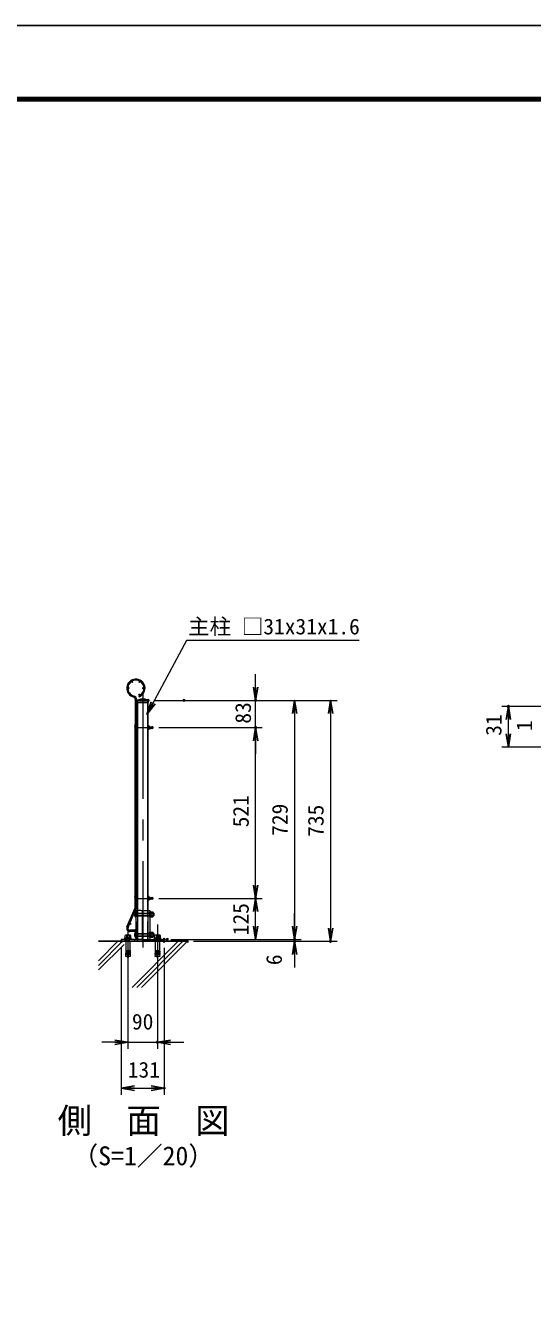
# Model space of a CAD drawing. Units: millimetres, scale not verified. Extents: x -4200 to 4200, y -2970 to 2970.
# Drawn here: x -314 to 1233, y -922 to 2970 of the extents above; entities that cross this region are included whole.
import ezdxf
from ezdxf.enums import TextEntityAlignment as Align

# ---------------------------------------------------------------- set-up
doc = ezdxf.new("R2010")
doc.units = ezdxf.units.MM
doc.header["$LTSCALE"] = 10
doc.header["$PDMODE"] = 32
doc.header["$PDSIZE"] = 5
doc.linetypes.add('DASHED', pattern=[7.5, 6, -1.5])
doc.linetypes.add('USER1', pattern=[50.8, 31.75, -6.35, 6.35, -6.35])
for name, color, linetype, lineweight in [('0-0_D-STR-DIM', 7, 'Continuous', 13), ('0-1_D-STR3', 3, 'Continuous', 13), ('0-2_D-BMK', 2, 'USER1', 13), ('0-3_D-STR1', 1, 'Continuous', 25), ('0-4_D-BGD', 7, 'Continuous', 25), ('0-5_D-STR2', 7, 'Continuous', 13), ('0-6_0', 7, 'Continuous', 25), ('0-8_D-STR-TXT', 7, 'Continuous', 25), ('0-A_D-DCR-HCH', 7, 'Continuous', 13), ('0-C_D-TTL', 7, 'Continuous', 25)]:
    doc.layers.add(name, color=color, linetype=linetype, lineweight=lineweight)
doc.layers.add('0-7_Defpoints', color=7, linetype='Continuous')
doc.layers.add('0-9_D-TTL-TXT', color=7, linetype='Continuous')
doc.styles.add('ＭＳ ゴシック', font='')
doc.styles.get('ＭＳ ゴシック').set_extended_font_data('MS Gothic')

# ---------------------------------------------------------------- blocks, each defined once
blk = doc.blocks.new('_Open')
at = {"layer": '0-6_0'}
blk.add_line((-10, 1.667), (0, 0), dxfattribs=at)
blk.add_lwpolyline([(-10, -1.667), (0, 0), (-10, 0)], dxfattribs=at)
blk = doc.blocks.new('ベースプレート部品\u3000側面図')
at = {"layer": '0-1_D-STR3'}
for p, q in [((39172.31, 25706.48), (39012.31, 25706.48)), ((39012.31, 25706.48), (39012.31, 24826.48)), ((39222.31, 24766.48), (39222.31, 25656.48)), ((39222.31, 24826.48), (38572.31, 24826.48)), ((38572.31, 24826.48), (38572.31, 24766.48)), ((39222.31, 24766.48), (38572.31, 24766.48))]:
    blk.add_line(p, q, dxfattribs=at)
at = {"layer": '0-1_D-STR3', "linetype": 'DASHED'}
for p, q in [((39072.31, 25706.48), (39072.31, 24826.48)), ((39072.31, 25633.98), (39012.31, 25633.98)), ((39072.31, 25538.98), (39012.31, 25538.98)), ((39072.31, 25013.98), (39012.31, 25013.98)), ((39072.31, 24918.98), (39012.31, 24918.98)), ((38682.31, 24826.48), (38682.31, 24766.48)), ((38977.31, 24826.48), (38977.31, 24766.48))]:
    blk.add_line(p, q, dxfattribs=at)
at = {"layer": '0-1_D-STR3'}
blk.add_arc((39172.31, 25656.48), 50, 0, 90, dxfattribs=at)
blk = doc.blocks.new('JIS 丸頭角根ボルト(1W.1SW.1N)')
at = {"layer": '0-1_D-STR3'}
for p, q in [((45838.3, 21671.2), (45838.3, 21851.2)), ((45838.3, 21817.7), (45872.3, 21817.7)), ((45872.3, 21817.7), (45878.3, 21807.3)), ((45878.3, 21715.1), (45878.3, 21807.3)), ((45878.3, 21801.2), (46390.3, 21801.3)), ((45878.3, 21801.2), (45900.3, 21793.2)), ((45900.3, 21721.2), (45900.3, 21801.2)), ((46288.3, 21841.2), (46288.3, 21681.2)), ((46304.3, 21841.2), (46288.3, 21841.2)), ((46304.3, 21836.2), (46304.3, 21686.2)), ((46304.3, 21836.2), (46362.3, 21836.2)), ((46304.3, 21798.7), (46362.3, 21798.7)), ((46369.3, 21819), (46369.3, 21703.5)), ((46390.3, 21721.3), (46390.3, 21801.3)), ((46390.3, 21801.3), (46398.3, 21793.3)), ((45838.3, 21704.7), (45872.3, 21704.7)), ((45872.3, 21704.7), (45878.3, 21715.1)), ((45878.3, 21721.2), (45900.3, 21729.2)), ((45878.3, 21721.2), (46390.3, 21721.3)), ((45900.3, 21793.2), (46398.3, 21793.3)), ((45900.3, 21729.2), (46398.3, 21729.3)), ((46304.3, 21723.7), (46362.3, 21723.7)), ((46304.3, 21686.2), (46362.3, 21686.2)), ((46390.3, 21721.3), (46398.3, 21729.3)), ((46398.3, 21729.3), (46398.3, 21793.3))]:
    blk.add_line(p, q, dxfattribs=at)
blk.add_lwpolyline([(46288.3, 21841.2), (46288.3, 21681.2), (46268.3, 21681.2), (46268.3, 21841.2)], close=True, dxfattribs=at)
blk.add_lwpolyline([(46304.3, 21841.2), (46304.3, 21681.2), (46288.3, 21681.2)], dxfattribs=at)
for centre, radius, start, end in [((45919.6, 21761.2), 121.2, 132.07502, 227.92498), ((45808.3, 21789.5), 70, 336.18668, 23.81332), ((46340.9, 21817.5), 28.5, 318.83491, 41.16509), ((46265.4, 21761.2), 104, 338.85295, 21.14705), ((45808.8, 21733), 69.5, 336.0128, 23.9872), ((46340.9, 21705), 28.5, 318.86505, 41.13495)]:
    blk.add_arc(centre, radius, start, end, dxfattribs=at)

msp = doc.modelspace()

# ---------------------------------------------------------------- linework, layer by layer
at = {"layer": '0-0_D-STR-DIM'}
for p, q in [((388.07, 951.38), (388.07, 991.38)), ((79.88, 911.38), (408.07, 911.38)), ((79.88, 911.38), (527.07, 911.38)), ((189.44, 911.38), (636.64, 911.38)), ((388.07, 828.38), (388.07, 911.38)), ((507.07, 871.38), (507.07, 222.38)), ((616.64, 871.38), (616.64, 216.38)), ((1590.41, 892.9), (1139.52, 892.9)), ((92.21, 828.38), (408.07, 828.38)), ((92.21, 828.38), (408.07, 828.38)), ((1159.52, 808.9), (1159.52, 852.9)), ((388.07, 347.38), (388.07, 788.38)), ((388.07, 788.38), (388.07, 748.38)), ((1590.41, 768.9), (1139.52, 768.9)), ((92.21, 307.38), (408.07, 307.38)), ((92.21, 307.38), (408.07, 307.38)), ((388.07, 222.38), (388.07, 267.38)), ((507.07, 222.38), (507.07, 262.38)), ((-22.13, 156.38), (-22.13, -291.6)), ((108.88, 156.38), (108.88, -291.6)), ((128.88, 182.38), (527.07, 182.38)), ((138.38, 182.38), (408.07, 182.38)), ((138.38, 182.38), (527.07, 182.38)), ((198.38, 176.38), (527.07, 176.38)), ((199.77, 176.38), (636.64, 176.38)), ((507.07, 182.38), (507.07, 176.38)), ((507.07, 136.38), (507.07, 96.38)), ((-1.62, 110.38), (-1.62, -151.36)), ((88.38, 110.38), (88.38, -151.36)), ((-41.62, -131.36), (-81.62, -131.36)), ((-1.62, -131.36), (88.38, -131.36)), ((128.38, -131.36), (168.38, -131.36)), ((17.87, -271.6), (68.88, -271.6))]:
    msp.add_line(p, q, dxfattribs=at)
at = {"layer": '0-1_D-STR3'}
for p, q in [((20.25, 838.27), (20.68, 838.84)), ((27.38, 839.09), (24.28, 841.43)), ((24.4, 835.14), (27.38, 839.09)), ((26.48, 830.98), (27.88, 830.98)), ((26.48, 825.78), (27.88, 825.78)), ((63.01, 833.9), (58.88, 833.9)), ((58.88, 833.9), (58.88, 822.85)), ((63.01, 831.14), (58.88, 831.14)), ((63.01, 825.61), (58.88, 825.61)), ((63.01, 822.85), (58.88, 822.85)), ((63.51, 832.53), (63.51, 824.04)), ((63.51, 825.78), (67.51, 825.78)), ((20.25, 317.27), (20.68, 317.84)), ((27.38, 318.09), (24.28, 320.43)), ((24.4, 314.14), (27.38, 318.09)), ((58.88, 312.9), (58.88, 301.85)), ((63.01, 312.9), (58.88, 312.9)), ((63.51, 311.53), (63.51, 303.04)), ((26.48, 309.98), (27.88, 309.98)), ((26.48, 304.78), (27.88, 304.78)), ((63.01, 310.14), (58.88, 310.14)), ((63.01, 304.61), (58.88, 304.61)), ((63.01, 301.85), (58.88, 301.85)), ((63.51, 304.78), (67.51, 304.78)), ((5.3, 194.88), (-8.32, 194.88)), ((95.3, 194.88), (81.68, 194.88)), ((-10.42, 186.88), (-10.42, 194.08)), ((-6.62, 176.38), (-6.62, 182.38)), ((-6.02, 194.08), (-6.02, 186.88)), ((-5.82, 176.38), (-5.82, 182.38)), ((-2.87, 184.38), (-0.37, 186.88)), ((2.58, 176.38), (2.58, 182.38)), ((2.78, 194.08), (2.78, 186.88)), ((3.38, 176.38), (3.38, 182.38)), ((7.18, 186.88), (7.18, 194.08)), ((79.58, 186.88), (79.58, 194.08)), ((83.38, 176.38), (83.38, 182.38)), ((83.98, 194.08), (83.98, 186.88)), ((84.18, 176.38), (84.18, 182.38)), ((87.13, 184.38), (89.63, 186.88)), ((92.58, 176.38), (92.58, 182.38)), ((92.78, 194.08), (92.78, 186.88)), ((93.38, 176.38), (93.38, 182.38)), ((97.18, 186.88), (97.18, 194.08)), ((-2, 143.88), (-8.83, 143.88)), ((-2, 146.38), (-8.62, 146.38)), ((-2, 141.38), (-8.62, 141.38)), ((-2, 138.88), (-8.62, 138.88)), ((-2, 150.17), (-2, 136.38)), ((-1.25, 150.17), (-1.25, 136.38)), ((-1.25, 146.38), (5.38, 146.38)), ((-1.25, 143.88), (5.38, 143.88)), ((-1.25, 141.38), (5.38, 141.38)), ((-1.25, 138.88), (5.38, 138.88)), ((88, 143.88), (81.17, 143.88)), ((88, 146.38), (81.38, 146.38)), ((88, 141.38), (81.38, 141.38)), ((88, 138.88), (81.38, 138.88)), ((88, 150.17), (88, 136.38)), ((88.75, 150.17), (88.75, 136.38)), ((88.75, 146.38), (95.38, 146.38)), ((88.75, 143.88), (95.38, 143.88)), ((88.75, 141.38), (95.38, 141.38)), ((88.75, 138.88), (95.38, 138.88))]:
    msp.add_line(p, q, dxfattribs=at)
for points in [[(63.51, 830.98), (67.51, 830.98), (67.51, 825.78)], [(63.51, 309.98), (67.51, 309.98), (67.51, 304.78)], [(-10.82, 184.38), (-10.82, 186.88), (7.58, 186.88), (7.58, 184.38)], [(-1.25, 148.04), (5.38, 148.04), (5.38, 176.38), (-8.62, 176.38), (-8.62, 148.04), (-2, 148.04)], [(79.18, 184.38), (79.18, 186.88), (97.58, 186.88), (97.58, 184.38)], [(88.75, 148.04), (95.38, 148.04), (95.38, 176.38), (81.38, 176.38), (81.38, 148.04), (88, 148.04)], [(-8.31, 148.04), (-8.62, 146.38), (-8.62, 145.54), (-2, 145.54)], [(-8.31, 145.54), (-8.62, 143.88), (-8.62, 143.04), (-2, 143.04)], [(-8.31, 143.04), (-8.62, 141.38), (-8.62, 140.54), (-2, 140.54)], [(5.06, 140.54), (5.38, 138.88), (5.38, 136.38), (-8.62, 136.38), (-8.62, 138.88), (-8.31, 140.54)], [(4.85, 136.38), (5.38, 130.38), (-8.62, 130.38), (-8.1, 136.38)], [(5.38, 136.38), (-1.31, 136.38), (-8.62, 136.38)], [(5.06, 148.04), (5.38, 146.38), (5.38, 145.54), (-1.25, 145.54)], [(5.06, 145.54), (5.38, 143.88), (5.38, 143.04), (-1.25, 143.04)], [(5.06, 143.04), (5.38, 141.38), (5.38, 140.54), (-1.25, 140.54)], [(81.69, 148.04), (81.38, 146.38), (81.38, 145.54), (88, 145.54)], [(81.69, 145.54), (81.38, 143.88), (81.38, 143.04), (88, 143.04)], [(81.69, 143.04), (81.38, 141.38), (81.38, 140.54), (88, 140.54)], [(95.06, 140.54), (95.38, 138.88), (95.38, 136.38), (81.38, 136.38), (81.38, 138.88), (81.69, 140.54)], [(94.85, 136.38), (95.38, 130.38), (81.38, 130.38), (81.9, 136.38)], [(95.38, 136.38), (88.69, 136.38), (81.38, 136.38)], [(95.06, 148.04), (95.38, 146.38), (95.38, 145.54), (88.75, 145.54)], [(95.06, 145.54), (95.38, 143.88), (95.38, 143.04), (88.75, 143.04)], [(95.06, 143.04), (95.38, 141.38), (95.38, 140.54), (88.75, 140.54)]]:
    msp.add_lwpolyline(points, dxfattribs=at)
for points in [[(8.88, 184.38), (8.88, 182.38), (-12.12, 182.38), (-12.12, 184.38)], [(98.88, 184.38), (98.88, 182.38), (77.88, 182.38), (77.88, 184.38)]]:
    msp.add_lwpolyline(points, close=True, dxfattribs=at)
for centre, radius, start, end in [((26.48, 833.58), 7.8, 143, 221.96156), ((26.48, 833.58), 2.6, 143, 147.797), ((26.48, 833.58), 2.6, 212.203, 270), ((26.48, 833.58), 7.8, 253.6171, 270), ((58.85, 825.59), 0.031, 40.87793, 319.12207), ((61.35, 832.52), 2.16, 320.19668, 39.80332), ((55.63, 828.38), 7.88, 339.48158, 20.51842), ((61.39, 824.23), 2.13, 319.53759, 40.46241), ((64.48, 828.38), 4, 319.4584, 40.5416), ((26.48, 312.58), 7.8, 143, 221.96156), ((26.48, 312.58), 2.6, 143, 147.797), ((61.35, 311.52), 2.16, 320.19668, 39.80332), ((26.48, 312.58), 2.6, 212.203, 270), ((26.48, 312.58), 7.8, 253.6171, 270), ((58.85, 304.59), 0.031, 40.87793, 319.12207), ((55.63, 307.38), 7.88, 339.48158, 20.51842), ((61.39, 303.23), 2.13, 319.53759, 40.46241), ((64.48, 307.38), 4, 319.4584, 40.5416), ((-8.22, 191.46), 3.42, 49.96723, 130.03277), ((-1.62, 182.38), 12.5, 69.39031, 110.60969), ((4.98, 191.52), 3.38, 49.3117, 130.6883), ((81.78, 191.46), 3.42, 49.96723, 130.03277), ((88.38, 182.38), 12.5, 69.39031, 110.60969), ((94.98, 191.52), 3.38, 49.3117, 130.6883), ((-1.62, 150.17), 0.375, 0, 180), ((88.38, 150.17), 0.375, 0, 180)]:
    msp.add_arc(centre, radius, start, end, dxfattribs=at)
at = {"layer": '0-2_D-BMK'}
for p, q in [((43.38, 928.88), (43.38, 157.69)), ((26.48, 828.38), (72.21, 828.38)), ((26.48, 307.38), (72.21, 307.38)), ((-1.62, 227.4), (-1.62, 84.32)), ((88.38, 227.4), (88.38, 84.32))]:
    msp.add_line(p, q, dxfattribs=at)
at = {"layer": '0-3_D-STR1'}
for p, q in [((26.88, 911.38), (37.38, 915.38)), ((26.88, 911.38), (59.88, 911.38)), ((26.88, 911.38), (26.88, 904.38)), ((26.88, 904.38), (59.88, 904.38)), ((27.88, 904.38), (27.88, 270.38)), ((37.38, 915.38), (49.38, 915.38)), ((49.38, 915.38), (59.88, 911.38)), ((58.88, 904.38), (58.88, 270.38)), ((59.88, 911.38), (59.88, 904.38))]:
    msp.add_line(p, q, dxfattribs=at)
at = {"layer": '0-3_D-STR1', "linetype": 'DASHED'}
for p, q in [((27.88, 176.38), (27.88, 270.38)), ((58.88, 176.38), (58.88, 270.38))]:
    msp.add_line(p, q, dxfattribs=at)
at = {"layer": '0-4_D-BGD'}
msp.add_line((178.38, 176.38), (-91.62, 176.38), dxfattribs=at)
at = {"layer": '0-5_D-STR2'}
for p, q in [((20.68, 914.97), (20.68, 832.38)), ((24.28, 914.97), (24.28, 832.38)), ((31.32, 925.63), (32.62, 922.28)), ((-4.73, 220.28), (20.17, 278.93)), ((-1.42, 218.88), (23.48, 277.53)), ((20.68, 281.44), (20.68, 311.38)), ((24.28, 281.44), (24.28, 311.38)), ((26.28, 209.98), (4.48, 209.98)), ((26.28, 206.38), (4.48, 206.38)), ((26.28, 209.98), (26.28, 206.38))]:
    msp.add_line(p, q, dxfattribs=at)
for centre in [(-0.12, 948.38), (11.18, 967.95), (33.78, 967.95), (45.08, 948.38), (33.78, 928.8), (26.08, 832.38), (26.08, 702.13), (26.08, 571.88), (26.08, 441.63), (26.08, 311.38), (5.01, 229.4), (22.78, 211.78)]:
    msp.add_circle(centre, 1.8, dxfattribs=at)
for centre, radius, start, end in [((22.48, 948.38), 28, 291.25, 256.20952), ((22.48, 948.38), 24.4, 291.25, 256.20952), ((14.28, 914.97), 6.4, 0, 76.20952), ((14.28, 914.97), 10, 0, 76.20952), ((14.28, 281.44), 6.4, 337, 0), ((14.28, 281.44), 10, 337, 0), ((4.48, 216.38), 10, 157, 270), ((4.48, 216.38), 6.4, 157, 270)]:
    msp.add_arc(centre, radius, start, end, dxfattribs=at)
at = {"layer": '0-6_0'}
for p, q in [((20.68, 832.38), (20.68, 311.38)), ((24.28, 832.38), (24.28, 311.38))]:
    msp.add_line(p, q, dxfattribs=at)
at = {"layer": '0-7_Defpoints'}
for p in [(59.88, 911.38), (169.44, 911.38), (388.07, 911.38), (1159.52, 892.9), (72.21, 828.38), (388.07, 828.38), (72.21, 307.38), (388.07, 307.38), (-22.13, 176.38), (108.88, 182.38), (108.88, 176.38), (118.38, 182.38), (178.38, 176.38), (179.77, 176.38), (507.07, 182.38), (507.07, 176.38), (616.64, 176.38), (-1.62, 130.38), (88.38, 130.38), (88.38, -131.36), (108.88, -271.6)]:
    msp.add_point(p, dxfattribs=at)
at = {"layer": '0-8_D-STR-TXT', "lineweight": 13}
msp.add_lwpolyline([(704.34, 1093.89), (177.1, 1093.89), (57.31, 870.25)], dxfattribs=at)
at = {"layer": '0-A_D-DCR-HCH'}
for p, q in [((-91.62, 117.18), (-32.43, 176.38)), ((-91.62, 103.04), (-18.29, 176.38)), ((-91.62, 88.9), (-13.62, 166.9)), ((10.88, 35.77), (151.48, 176.38)), ((25.02, 35.77), (165.63, 176.38)), ((39.17, 35.77), (179.77, 176.38))]:
    msp.add_line(p, q, dxfattribs=at)
at = {"layer": '0-C_D-TTL', "color": 2}
msp.add_lwpolyline([(-4199.62, 2970), (4200.38, 2970), (4200.38, -2970), (-4199.62, -2970)], close=True, dxfattribs=at)
at = {"layer": '0-C_D-TTL'}
for points in [[(-3929.62, 2750), (3930.38, 2750), (3930.38, -2750), (-3929.62, -2750)], [(-3927.12, 2747.5), (3927.88, 2747.5), (3927.88, -2747.5), (-3927.12, -2747.5)], [(-3924.62, 2745), (3925.38, 2745), (3925.38, -2745), (-3924.62, -2745)], [(-3922.12, 2742.5), (3922.88, 2742.5), (3922.88, -2742.5), (-3922.12, -2742.5)], [(-3919.62, 2740), (3920.38, 2740), (3920.38, -2740), (-3919.62, -2740)]]:
    msp.add_lwpolyline(points, close=True, dxfattribs=at)

# ---------------------------------------------------------------- block references
at = {"layer": '0-0_D-STR-DIM', "xscale": 4, "yscale": 4}
for p, rotation in [((388.07, 911.38), 270), ((507.07, 911.38), 90), ((616.64, 911.38), 90), ((1159.52, 892.9), 90), ((388.07, 828.38), 90), ((388.07, 828.38), 90), ((1159.52, 768.9), 270), ((388.07, 307.38), 270), ((388.07, 307.38), 90), ((388.07, 182.38), 270), ((507.07, 182.38), 270), ((507.07, 182.38), 270), ((616.64, 176.38), 270), ((507.07, 176.38), 90), ((88.38, -131.36), 180), ((-22.13, -271.6), 180)]:
    msp.add_blockref('_Open', p, dxfattribs=dict(at, rotation=rotation))
at = {"layer": '0-0_D-STR-DIM'}
for name, p, xscale, yscale in [('ベースプレート部品\u3000側面図', (-3879.36, -2300.27), 0.1, 0.1), ('JIS 丸頭角根ボルト(1W.1SW.1N)', (-4561.96, -1917.75), 0.1, 0.1), ('ベースプレート部品\u3000側面図', (3966.11, -2300.27), -0.1, 0.1), ('JIS 丸頭角根ボルト(1W.1SW.1N)', (-4561.96, -1979.75), 0.1, 0.1), ('_Open', (-1.62, -131.36), 4, 4), ('_Open', (108.88, -271.6), 4, 4)]:
    msp.add_blockref(name, p, dxfattribs=dict(at, xscale=xscale, yscale=yscale))
at = {"layer": '0-8_D-STR-TXT', "xscale": 4, "yscale": 4, "rotation": 241.82519}
msp.add_blockref('_Open', (56.37, 868.48), dxfattribs=at)

# ---------------------------------------------------------------- texts
at = {"layer": '0-0_D-STR-DIM', "style": 'ＭＳ ゴシック'}
for s, p in [('83', (388.07, 840.32)), ('31', (1152.77, 803.35)), ('1', (1246.31, 817.83)), ('521', (381.32, 524.08)), ('729', (500.32, 498.03)), ('735', (609.89, 495.03)), ('125', (381.32, 194.88)), ('6', (482.6, 103.6))]:
    msp.add_text(s, height=48.09, rotation=90, dxfattribs=at).set_placement(p, align=Align.BOTTOM_LEFT)
for s, p in [('90', (10.5, -107.18)), ('131', (-2.2, -253.91))]:
    msp.add_text(s, height=48.09, dxfattribs=at).set_placement(p, align=Align.BOTTOM_LEFT)
at = {"layer": '0-8_D-STR-TXT', "style": 'ＭＳ ゴシック'}
msp.add_text('主柱 □31x31x1.6', height=48.09, dxfattribs=at).set_placement((181.95, 1098.15), align=Align.BOTTOM_LEFT)
at = {"layer": '0-9_D-TTL-TXT', "style": 'ＭＳ ゴシック'}
for s, height, p in [('側\u3000面\u3000図', 76.98, (-216.52, -432.26)), ('（S=1／20）', 57.7, (-171.04, -524.24))]:
    msp.add_text(s, height=height, dxfattribs=at).set_placement(p, align=Align.BOTTOM_LEFT)

doc.saveas('drawing.dxf')
